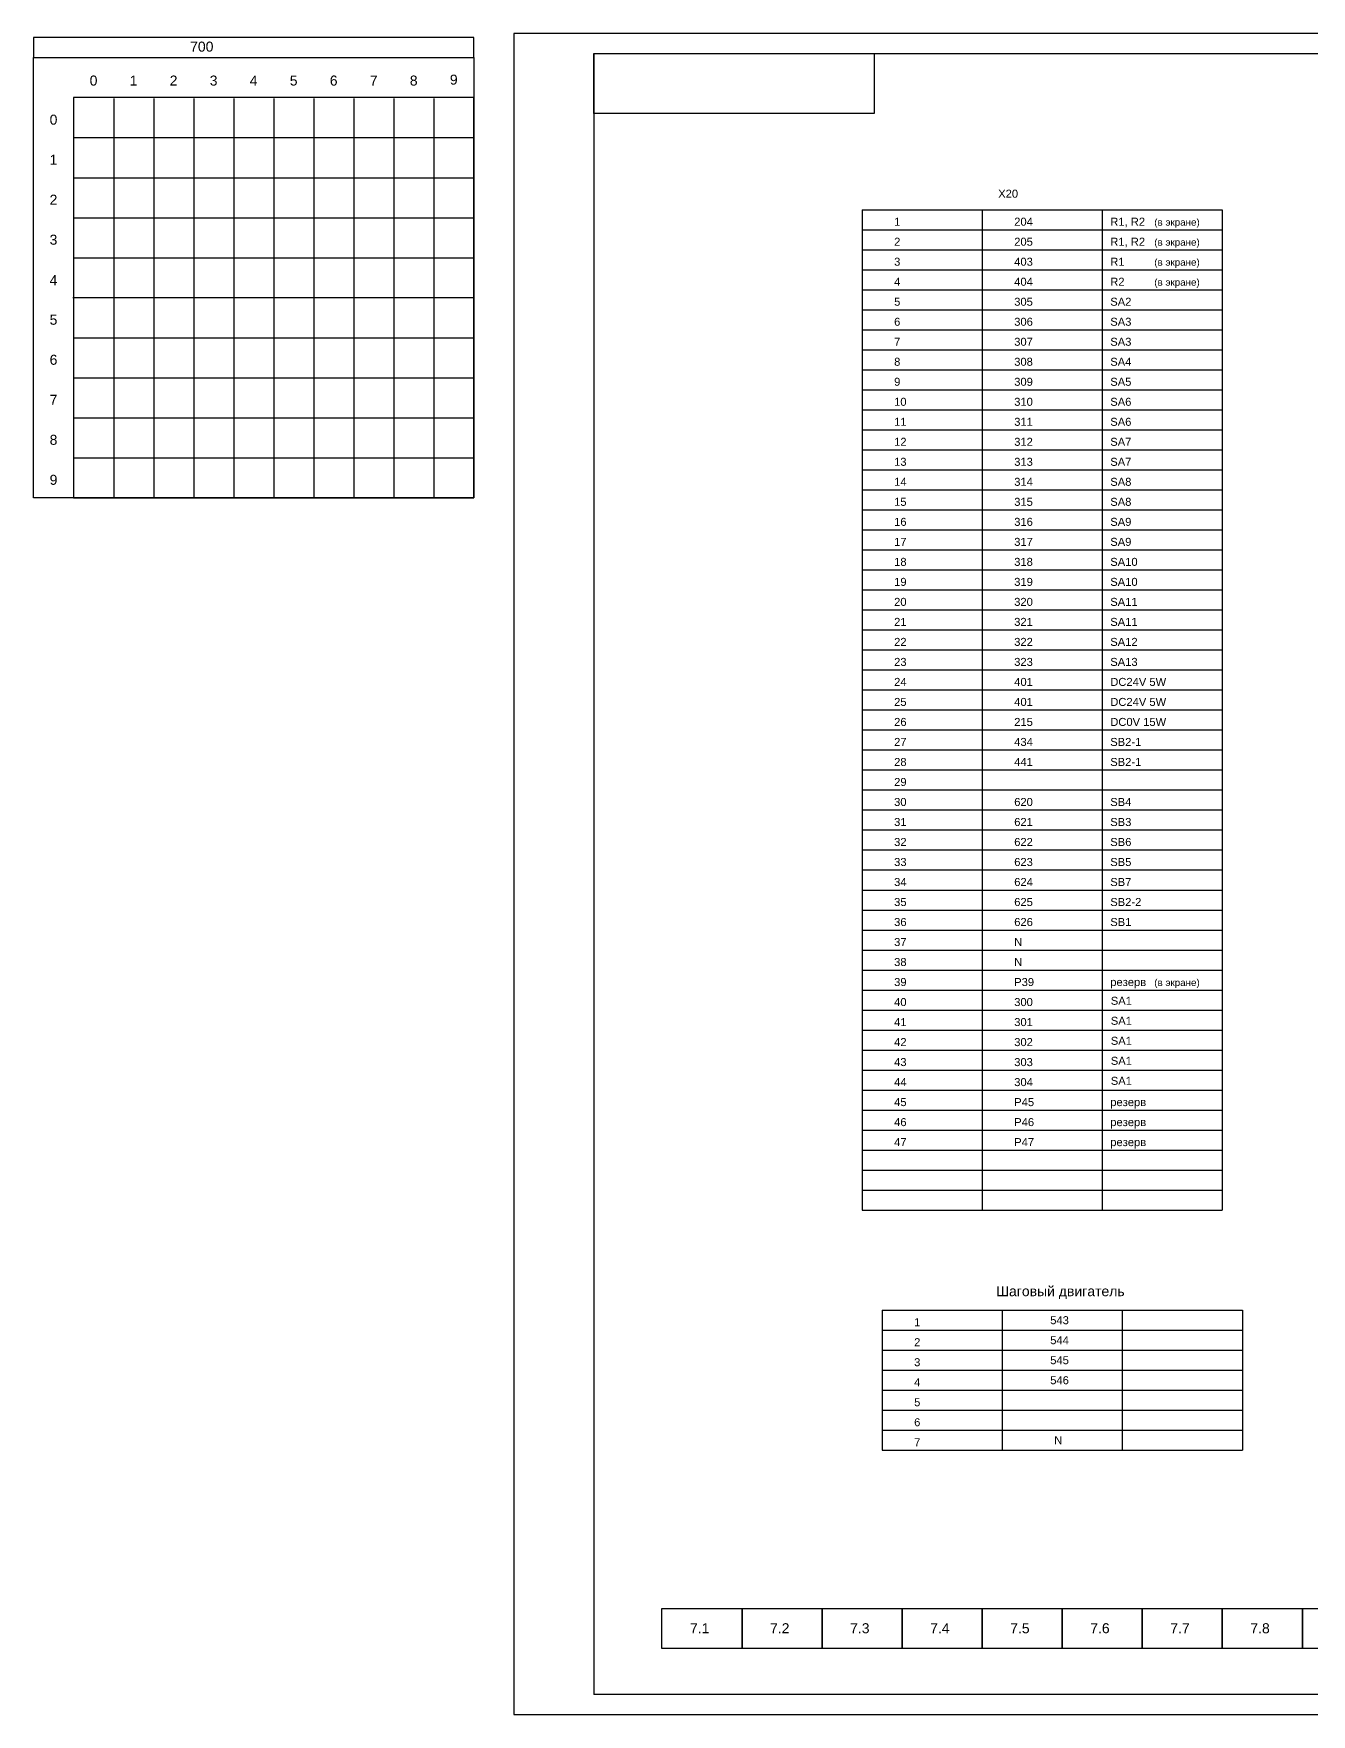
# Model space of a CAD drawing. Header units: millimetres. Extents: x 18058 to 21085, y 38505 to 40700.
# Drawn here: x 18833 to 19152.2, y 38954 to 39374 of the extents above; entities that cross this region are included whole.
import ezdxf

# ---------------------------------------------------------------- set-up
doc = ezdxf.new("R2010")
doc.units = ezdxf.units.MM
for name, color, linetype, lineweight in [('Маркировка', 7, 'Continuous', 25), ('Оформление', 7, 'Continuous', 30), ('Элементы', 7, 'Continuous', 25)]:
    doc.layers.add(name, color=color, linetype=linetype, lineweight=lineweight)
doc.styles.get("Standard").update_dxf_attribs({"font": 'arial.ttf'})

msp = doc.modelspace()

# ---------------------------------------------------------------- linework, layer by layer
at = {"layer": 'Оформление'}
for p, q in [((18973, 39369), (18973, 38959)), ((18973, 39369), (19542, 39369)), ((19542, 38959), (18973, 38959))]:
    msp.add_line(p, q, dxfattribs=at)
msp.add_lwpolyline([(18953, 38954), (19547, 38954), (19547, 39374), (18953, 39374)], close=True, dxfattribs=at)
at = {"layer": 'Элементы'}
for p, q in [((18853, 39357.77), (18853, 39258)), ((18863, 39357.77), (18863, 39258)), ((18873, 39357.77), (18873, 39258)), ((18883, 39357.77), (18883, 39258)), ((18893, 39357.77), (18893, 39258)), ((18903, 39357.77), (18903, 39258)), ((18913, 39357.77), (18913, 39258)), ((18923, 39357.77), (18923, 39258)), ((18933, 39357.77), (18933, 39258)), ((18843, 39348), (18943, 39348)), ((18843, 39338), (18943, 39338)), ((19040, 39330), (19130, 39330)), ((19040, 39330), (19040, 39325)), ((19070, 39330), (19070, 39325)), ((19100, 39330), (19100, 39325)), ((19130, 39330), (19130, 39325)), ((18843, 39328), (18943, 39328)), ((19040, 39325), (19130, 39325)), ((19040, 39325), (19040, 39320)), ((19040, 39325), (19130, 39325)), ((19070, 39325), (19070, 39320)), ((19100, 39325), (19100, 39320)), ((19130, 39325), (19130, 39320)), ((18843, 39318), (18943, 39318)), ((19040, 39320), (19130, 39320)), ((19040, 39320), (19040, 39315)), ((19040, 39320), (19130, 39320)), ((19070, 39320), (19070, 39315)), ((19100, 39320), (19100, 39315)), ((19130, 39320), (19130, 39315)), ((19040, 39315), (19130, 39315)), ((19040, 39315), (19130, 39315)), ((19040, 39315), (19040, 39310)), ((19070, 39315), (19070, 39310)), ((19100, 39315), (19100, 39310)), ((19130, 39315), (19130, 39310)), ((18842.8, 39308.02), (18942.8, 39308.02)), ((19040, 39310), (19130, 39310)), ((19040, 39310), (19040, 39305)), ((19040, 39310), (19130, 39310)), ((19070, 39310), (19070, 39305)), ((19100, 39310), (19100, 39305)), ((19130, 39310), (19130, 39305)), ((19040, 39305), (19130, 39305)), ((19040, 39305), (19040, 39300)), ((19040, 39305), (19130, 39305)), ((19070, 39305), (19070, 39300)), ((19100, 39305), (19100, 39300)), ((19130, 39305), (19130, 39300)), ((19040, 39300), (19130, 39300)), ((19040, 39300), (19130, 39300)), ((19040, 39300), (19040, 39295)), ((19070, 39300), (19070, 39295)), ((19100, 39300), (19100, 39295)), ((19130, 39300), (19130, 39295)), ((18843, 39298), (18943, 39298)), ((19040, 39295), (19130, 39295)), ((19040, 39295), (19040, 39290)), ((19040, 39295), (19130, 39295)), ((19070, 39295), (19070, 39290)), ((19100, 39295), (19100, 39290)), ((19130, 39295), (19130, 39290)), ((18843, 39288), (18943, 39288)), ((19040, 39290), (19130, 39290)), ((19040, 39290), (19040, 39285)), ((19040, 39290), (19130, 39290)), ((19070, 39290), (19070, 39285)), ((19100, 39290), (19100, 39285)), ((19130, 39290), (19130, 39285)), ((19040, 39285), (19130, 39285)), ((19040, 39285), (19130, 39285)), ((19040, 39285), (19040, 39280)), ((19040, 39285), (19130, 39285)), ((19070, 39285), (19070, 39280)), ((19100, 39285), (19100, 39280)), ((19130, 39285), (19130, 39280)), ((19040, 39280), (19130, 39280)), ((19040, 39280), (19130, 39280)), ((19040, 39280), (19040, 39275)), ((19070, 39280), (19070, 39275)), ((19100, 39280), (19100, 39275)), ((19130, 39280), (19130, 39275)), ((18843, 39278), (18943, 39278)), ((19040, 39275), (19130, 39275)), ((19040, 39275), (19040, 39270)), ((19040, 39275), (19130, 39275)), ((19070, 39275), (19070, 39270)), ((19100, 39275), (19100, 39270)), ((19130, 39275), (19130, 39270)), ((19040, 39270), (19130, 39270)), ((19040, 39270), (19040, 39265)), ((19040, 39270), (19130, 39270)), ((19070, 39270), (19070, 39265)), ((19100, 39270), (19100, 39265)), ((19130, 39270), (19130, 39265)), ((18843, 39268), (18943, 39268)), ((19040, 39265), (19130, 39265)), ((19040, 39265), (19130, 39265)), ((19040, 39265), (19040, 39260)), ((19070, 39265), (19070, 39260)), ((19100, 39265), (19100, 39260)), ((19130, 39265), (19130, 39260)), ((19040, 39260), (19130, 39260)), ((19040, 39260), (19040, 39255)), ((19040, 39260), (19130, 39260)), ((19070, 39260), (19070, 39255)), ((19100, 39260), (19100, 39255)), ((19130, 39260), (19130, 39255)), ((19040, 39255), (19130, 39255)), ((19040, 39255), (19040, 39250)), ((19040, 39255), (19130, 39255)), ((19070, 39255), (19070, 39250)), ((19100, 39255), (19100, 39250)), ((19130, 39255), (19130, 39250)), ((19040, 39250), (19130, 39250)), ((19040, 39250), (19130, 39250)), ((19040, 39250), (19040, 39245)), ((19070, 39250), (19070, 39245)), ((19100, 39250), (19100, 39245)), ((19130, 39250), (19130, 39245)), ((19040, 39245), (19130, 39245)), ((19040, 39245), (19040, 39240)), ((19040, 39245), (19130, 39245)), ((19070, 39245), (19070, 39240)), ((19100, 39245), (19100, 39240)), ((19130, 39245), (19130, 39240)), ((19040, 39240), (19130, 39240)), ((19040, 39240), (19040, 39235)), ((19040, 39240), (19130, 39240)), ((19070, 39240), (19070, 39235)), ((19100, 39240), (19100, 39235)), ((19130, 39240), (19130, 39235)), ((19040, 39235), (19130, 39235)), ((19040, 39235), (19130, 39235)), ((19040, 39235), (19040, 39230)), ((19040, 39235), (19130, 39235)), ((19070, 39235), (19070, 39230)), ((19100, 39235), (19100, 39230)), ((19130, 39235), (19130, 39230)), ((19040, 39230), (19130, 39230)), ((19040, 39230), (19130, 39230)), ((19040, 39230), (19040, 39225)), ((19070, 39230), (19070, 39225)), ((19100, 39230), (19100, 39225)), ((19130, 39230), (19130, 39225)), ((19040, 39225), (19130, 39225)), ((19040, 39225), (19040, 39220)), ((19040, 39225), (19130, 39225)), ((19070, 39225), (19070, 39220)), ((19100, 39225), (19100, 39220)), ((19130, 39225), (19130, 39220)), ((19040, 39220), (19130, 39220)), ((19040, 39220), (19040, 39215)), ((19040, 39220), (19130, 39220)), ((19070, 39220), (19070, 39215)), ((19100, 39220), (19100, 39215)), ((19130, 39220), (19130, 39215)), ((19040, 39215), (19130, 39215)), ((19040, 39215), (19130, 39215)), ((19040, 39215), (19040, 39210)), ((19070, 39215), (19070, 39210)), ((19100, 39215), (19100, 39210)), ((19130, 39215), (19130, 39210)), ((19040, 39210), (19130, 39210)), ((19040, 39210), (19040, 39205)), ((19040, 39210), (19130, 39210)), ((19070, 39210), (19070, 39205)), ((19100, 39210), (19100, 39205)), ((19130, 39210), (19130, 39205)), ((19040, 39205), (19130, 39205)), ((19040, 39205), (19040, 39200)), ((19040, 39205), (19130, 39205)), ((19070, 39205), (19070, 39200)), ((19100, 39205), (19100, 39200)), ((19130, 39205), (19130, 39200)), ((19040, 39200), (19130, 39200)), ((19040, 39200), (19130, 39200)), ((19040, 39200), (19040, 39195)), ((19070, 39200), (19070, 39195)), ((19100, 39200), (19100, 39195)), ((19130, 39200), (19130, 39195)), ((19040, 39195), (19130, 39195)), ((19040, 39195), (19040, 39190)), ((19040, 39195), (19130, 39195)), ((19070, 39195), (19070, 39190)), ((19100, 39195), (19100, 39190)), ((19130, 39195), (19130, 39190)), ((19040, 39190), (19130, 39190)), ((19040, 39190), (19040, 39185)), ((19040, 39190), (19130, 39190)), ((19070, 39190), (19070, 39185)), ((19100, 39190), (19100, 39185)), ((19130, 39190), (19130, 39185)), ((19040, 39185), (19130, 39185)), ((19040, 39185), (19130, 39185)), ((19040, 39185), (19040, 39180)), ((19040, 39185), (19130, 39185)), ((19070, 39185), (19070, 39180)), ((19100, 39185), (19100, 39180)), ((19130, 39185), (19130, 39180)), ((19040, 39180), (19130, 39180)), ((19040, 39180), (19130, 39180)), ((19040, 39180), (19040, 39175)), ((19070, 39180), (19070, 39175)), ((19100, 39180), (19100, 39175)), ((19130, 39180), (19130, 39175)), ((19040, 39175), (19130, 39175)), ((19040, 39175), (19040, 39170)), ((19040, 39175), (19130, 39175)), ((19070, 39175), (19070, 39170)), ((19100, 39175), (19100, 39170)), ((19130, 39175), (19130, 39170)), ((19040, 39170), (19130, 39170)), ((19040, 39170), (19040, 39165)), ((19040, 39170), (19130, 39170)), ((19070, 39170), (19070, 39165)), ((19100, 39170), (19100, 39165)), ((19130, 39170), (19130, 39165)), ((19040, 39165), (19130, 39165)), ((19040, 39165), (19130, 39165)), ((19040, 39165), (19040, 39160)), ((19070, 39165), (19070, 39160)), ((19100, 39165), (19100, 39160)), ((19130, 39165), (19130, 39160)), ((19040, 39160), (19130, 39160)), ((19040, 39160), (19040, 39155)), ((19040, 39160), (19130, 39160)), ((19070, 39160), (19070, 39155)), ((19100, 39160), (19100, 39155)), ((19130, 39160), (19130, 39155)), ((19040, 39155), (19130, 39155)), ((19040, 39155), (19040, 39150)), ((19040, 39155), (19130, 39155)), ((19070, 39155), (19070, 39150)), ((19100, 39155), (19100, 39150)), ((19130, 39155), (19130, 39150)), ((19040, 39150), (19130, 39150)), ((19040, 39150), (19130, 39150)), ((19040, 39150), (19040, 39145)), ((19070, 39150), (19070, 39145)), ((19100, 39150), (19100, 39145)), ((19130, 39150), (19130, 39145)), ((19040, 39145), (19130, 39145)), ((19040, 39145), (19040, 39140)), ((19040, 39145), (19130, 39145)), ((19070, 39145), (19070, 39140)), ((19100, 39145), (19100, 39140)), ((19130, 39145), (19130, 39140)), ((19040, 39140), (19130, 39140)), ((19040, 39140), (19040, 39135)), ((19040, 39140), (19130, 39140)), ((19070, 39140), (19070, 39135)), ((19100, 39140), (19100, 39135)), ((19130, 39140), (19130, 39135)), ((19040, 39135), (19130, 39135)), ((19040, 39135), (19130, 39135)), ((19040, 39135), (19040, 39130)), ((19040, 39135), (19130, 39135)), ((19070, 39135), (19070, 39130)), ((19100, 39135), (19100, 39130)), ((19130, 39135), (19130, 39130)), ((19040, 39130), (19130, 39130)), ((19040, 39130), (19130, 39130)), ((19040, 39130), (19040, 39125)), ((19070, 39130), (19070, 39125)), ((19100, 39130), (19100, 39125)), ((19130, 39130), (19130, 39125)), ((19040, 39125), (19130, 39125)), ((19040, 39125), (19040, 39120)), ((19040, 39125), (19130, 39125)), ((19070, 39125), (19070, 39120)), ((19100, 39125), (19100, 39120)), ((19130, 39125), (19130, 39120)), ((19040, 39120), (19130, 39120)), ((19040, 39120), (19040, 39115)), ((19040, 39120), (19130, 39120)), ((19070, 39120), (19070, 39115)), ((19100, 39120), (19100, 39115)), ((19130, 39120), (19130, 39115)), ((19040, 39115), (19130, 39115)), ((19040, 39115), (19130, 39115)), ((19040, 39115), (19040, 39110)), ((19070, 39115), (19070, 39110)), ((19100, 39115), (19100, 39110)), ((19130, 39115), (19130, 39110)), ((19040, 39110), (19130, 39110)), ((19040, 39110), (19040, 39105)), ((19040, 39110), (19130, 39110)), ((19070, 39110), (19070, 39105)), ((19100, 39110), (19100, 39105)), ((19130, 39110), (19130, 39105)), ((19040, 39105), (19130, 39105)), ((19040, 39105), (19040, 39100)), ((19040, 39105), (19130, 39105)), ((19070, 39105), (19070, 39100)), ((19100, 39105), (19100, 39100)), ((19130, 39105), (19130, 39100)), ((19040, 39100), (19130, 39100)), ((19040, 39100), (19130, 39100)), ((19040, 39100), (19040, 39095)), ((19070, 39100), (19070, 39095)), ((19100, 39100), (19100, 39095)), ((19130, 39100), (19130, 39095)), ((19040, 39095), (19130, 39095)), ((19040, 39095), (19040, 39090)), ((19040, 39095), (19130, 39095)), ((19070, 39095), (19070, 39090)), ((19100, 39095), (19100, 39090)), ((19130, 39095), (19130, 39090)), ((19040, 39090), (19130, 39090)), ((19040, 39090), (19040, 39085)), ((19040, 39090), (19130, 39090)), ((19070, 39090), (19070, 39085)), ((19100, 39090), (19100, 39085)), ((19130, 39090), (19130, 39085)), ((19040, 39085), (19130, 39085)), ((19040, 39085), (19130, 39085)), ((19040, 39085), (19040, 39080)), ((19040, 39085), (19130, 39085)), ((19070, 39085), (19070, 39080)), ((19100, 39085), (19100, 39080)), ((19130, 39085), (19130, 39080)), ((19040, 39080), (19130, 39080)), ((19045, 39055), (19135, 39055)), ((19045, 39055), (19045, 39050)), ((19075, 39055), (19075, 39050)), ((19105, 39055), (19105, 39050)), ((19135, 39055), (19135, 39050)), ((19045, 39050), (19135, 39050)), ((19045, 39050), (19045, 39045)), ((19045, 39050), (19135, 39050)), ((19075, 39050), (19075, 39045)), ((19105, 39050), (19105, 39045)), ((19135, 39050), (19135, 39045)), ((19045, 39045), (19135, 39045)), ((19045, 39045), (19045, 39040)), ((19045, 39045), (19135, 39045)), ((19075, 39045), (19075, 39040)), ((19105, 39045), (19105, 39040)), ((19135, 39045), (19135, 39040)), ((19045, 39040), (19135, 39040)), ((19045, 39040), (19135, 39040)), ((19045, 39040), (19045, 39035)), ((19075, 39040), (19075, 39035)), ((19105, 39040), (19105, 39035)), ((19135, 39040), (19135, 39035)), ((19045, 39035), (19135, 39035)), ((19045, 39035), (19045, 39030)), ((19045, 39035), (19135, 39035)), ((19075, 39035), (19075, 39030)), ((19105, 39035), (19105, 39030)), ((19135, 39035), (19135, 39030)), ((19045, 39030), (19135, 39030)), ((19045, 39030), (19045, 39025)), ((19045, 39030), (19135, 39030)), ((19075, 39030), (19075, 39025)), ((19105, 39030), (19105, 39025)), ((19135, 39030), (19135, 39025)), ((19045, 39025), (19135, 39025)), ((19045, 39025), (19135, 39025)), ((19045, 39025), (19045, 39020)), ((19075, 39025), (19075, 39020)), ((19105, 39025), (19105, 39020)), ((19135, 39025), (19135, 39020)), ((19045, 39020), (19135, 39020)), ((19045, 39020), (19135, 39020))]:
    msp.add_line(p, q, dxfattribs=at)
for points in [[(18833, 39368), (18943, 39368), (18943, 39373), (18833, 39373)], [(18833, 39368), (18943, 39368), (18943, 39258), (18833, 39258)], [(18973, 39369), (19043, 39369), (19043, 39354), (18973, 39354)], [(18943, 39358), (18843, 39358), (18843, 39258), (18943, 39258)], [(18990, 38980.5), (19010, 38980.5), (19010, 38970.5), (18990, 38970.5)], [(19010, 38980.5), (19030, 38980.5), (19030, 38970.5), (19010, 38970.5)], [(19030, 38980.5), (19050, 38980.5), (19050, 38970.5), (19030, 38970.5)], [(19050, 38980.5), (19070, 38980.5), (19070, 38970.5), (19050, 38970.5)], [(19070, 38980.5), (19090, 38980.5), (19090, 38970.5), (19070, 38970.5)], [(19090, 38980.5), (19110, 38980.5), (19110, 38970.5), (19090, 38970.5)], [(19110, 38980.5), (19130, 38980.5), (19130, 38970.5), (19110, 38970.5)], [(19130, 38980.5), (19150, 38980.5), (19150, 38970.5), (19130, 38970.5)], [(19150, 38980.5), (19170, 38980.5), (19170, 38970.5), (19150, 38970.5)]]:
    msp.add_lwpolyline(points, close=True, dxfattribs=at)

# ---------------------------------------------------------------- texts
at = {"layer": 'Маркировка'}
for s, height, p in [('700', 2.5, (18872.1, 39369.5)), ('0', 2.5, (18847, 39361.02)), ('1', 2.5, (18857, 39361.02)), ('2', 2.5, (18867, 39361.02)), ('3', 2.5, (18877, 39361.02)), ('4', 2.5, (18887, 39361.02)), ('5', 2.5, (18897, 39361.02)), ('6', 2.5, (18907, 39361.02)), ('7', 2.5, (18917, 39361.02)), ('8', 2.5, (18927, 39361.02)), ('9', 2.5, (18937, 39361.25)), ('0', 2.5, (18837, 39351.25)), ('1', 2.5, (18837, 39341.25)), ('2', 2.5, (18837, 39331.25)), ('X20', 2, (19074, 39333)), ('1', 2, (19048, 39326)), ('204', 2, (19078, 39326)), ('R1, R2', 2, (19102, 39326)), ('(в экране)', 1.75, (19113, 39326)), ('3', 2.5, (18837, 39321.25)), ('2', 2, (19048, 39321)), ('205', 2, (19078, 39321)), ('R1, R2', 2, (19102, 39321)), ('(в экране)', 1.75, (19113, 39321)), ('3', 2, (19048, 39316)), ('403', 2, (19078, 39316)), ('R1', 2, (19102, 39316)), ('(в экране)', 1.75, (19113, 39316)), ('4', 2.5, (18837, 39311.14)), ('4', 2, (19048, 39311)), ('404', 2, (19078, 39311)), ('R2', 2, (19102, 39311)), ('(в экране)', 1.75, (19113, 39311)), ('5', 2, (19048, 39306)), ('305', 2, (19078, 39306)), ('SA2', 2, (19102, 39306)), ('5', 2.5, (18837, 39301.25)), ('6', 2, (19048, 39301)), ('306', 2, (19078, 39301)), ('SA3', 2, (19102, 39301)), ('7', 2, (19048, 39296)), ('307', 2, (19078, 39296)), ('SA3', 2, (19102, 39296)), ('6', 2.5, (18837, 39291.25)), ('8', 2, (19048, 39291)), ('308', 2, (19078, 39291)), ('SA4', 2, (19102, 39291)), ('9', 2, (19048, 39286)), ('309', 2, (19078, 39286)), ('SA5', 2, (19102, 39286)), ('7', 2.5, (18837, 39281.25)), ('10', 2, (19048, 39281)), ('310', 2, (19078, 39281)), ('SA6', 2, (19102, 39281)), ('11', 2, (19048, 39276)), ('311', 2, (19078, 39276)), ('SA6', 2, (19102, 39276)), ('8', 2.5, (18837, 39271.25)), ('12', 2, (19048, 39271)), ('312', 2, (19078, 39271)), ('SA7', 2, (19102, 39271)), ('13', 2, (19048, 39266)), ('313', 2, (19078, 39266)), ('SA7', 2, (19102, 39266)), ('9', 2.5, (18837, 39261.25)), ('14', 2, (19048, 39261)), ('314', 2, (19078, 39261)), ('SA8', 2, (19102, 39261)), ('15', 2, (19048, 39256)), ('315', 2, (19078, 39256)), ('SA8', 2, (19102, 39256)), ('16', 2, (19048, 39251)), ('316', 2, (19078, 39251)), ('SA9', 2, (19102, 39251)), ('17', 2, (19048, 39246)), ('317', 2, (19078, 39246)), ('SA9', 2, (19102, 39246)), ('18', 2, (19048, 39241)), ('318', 2, (19078, 39241)), ('SA10', 2, (19102, 39241)), ('19', 2, (19048, 39236)), ('319', 2, (19078, 39236)), ('SA10', 2, (19102, 39236)), ('20', 2, (19048, 39231)), ('320', 2, (19078, 39231)), ('SA11', 2, (19102, 39231)), ('21', 2, (19048, 39226)), ('321', 2, (19078, 39226)), ('SA11', 2, (19102, 39226)), ('22', 2, (19048, 39221)), ('322', 2, (19078, 39221)), ('SA12', 2, (19102, 39221)), ('23', 2, (19048, 39216)), ('323', 2, (19078, 39216)), ('SA13', 2, (19102, 39216)), ('24', 2, (19048, 39211)), ('401', 2, (19078, 39211)), ('DC24V 5W', 2, (19102, 39211)), ('25', 2, (19048, 39206)), ('401', 2, (19078, 39206)), ('DC24V 5W', 2, (19102, 39206)), ('26', 2, (19048, 39201)), ('215', 2, (19078, 39201)), ('DC0V 15W', 2, (19102, 39201)), ('27', 2, (19048, 39196)), ('434', 2, (19078, 39196)), ('SB2-1', 2, (19102, 39196)), ('28', 2, (19048, 39191)), ('441', 2, (19078, 39191)), ('SB2-1', 2, (19102, 39191)), ('29', 2, (19048, 39186)), ('30', 2, (19048, 39181)), ('620', 2, (19078, 39181)), ('SB4', 2, (19102, 39181)), ('31', 2, (19048, 39176)), ('621', 2, (19078, 39176)), ('SB3', 2, (19102, 39176)), ('32', 2, (19048, 39171)), ('622', 2, (19078, 39171)), ('SB6', 2, (19102, 39171)), ('33', 2, (19048, 39166)), ('623', 2, (19078, 39166)), ('SB5', 2, (19102, 39166)), ('34', 2, (19048, 39161)), ('624', 2, (19078, 39161)), ('SB7', 2, (19102, 39161)), ('35', 2, (19048, 39156)), ('625', 2, (19078, 39156)), ('SB2-2', 2, (19102, 39156)), ('36', 2, (19048, 39151)), ('626', 2, (19078, 39151)), ('SB1', 2, (19102, 39151)), ('37', 2, (19048, 39146)), ('N', 2, (19078, 39146)), ('38', 2, (19048, 39141)), ('N', 2, (19078, 39141)), ('39', 2, (19048, 39136)), ('Р39', 2, (19078, 39136)), ('резерв', 2, (19102, 39136)), ('(в экране)', 1.75, (19113, 39136)), ('40', 2, (19048, 39131)), ('300', 2, (19078, 39131)), ('SA1', 2, (19102.13, 39131.32)), ('41', 2, (19048, 39126)), ('301', 2, (19078, 39126)), ('SA1', 2, (19102.13, 39126.32)), ('42', 2, (19048, 39121)), ('302', 2, (19078, 39121)), ('SA1', 2, (19102.13, 39121.32)), ('43', 2, (19048, 39116)), ('303', 2, (19078, 39116)), ('SA1', 2, (19102.13, 39116.32)), ('44', 2, (19048, 39111)), ('304', 2, (19078, 39111)), ('SA1', 2, (19102.13, 39111.32)), ('45', 2, (19048, 39106)), ('Р45', 2, (19078, 39106)), ('резерв', 2, (19102, 39106)), ('46', 2, (19048, 39101)), ('Р46', 2, (19078, 39101)), ('резерв', 2, (19102, 39101)), ('47', 2, (19048, 39096)), ('Р47', 2, (19078, 39096)), ('резерв', 2, (19102, 39096)), ('Шаговый двигатель', 2.5, (19073.5, 39058.5)), ('1', 2, (19053, 39051)), ('543', 2, (19087, 39051.5)), ('2', 2, (19053, 39046)), ('544', 2, (19087, 39046.5)), ('545', 2, (19087, 39041.5)), ('3', 2, (19053, 39041)), ('4', 2, (19053, 39036)), ('546', 2, (19087, 39036.5)), ('5', 2, (19053, 39031)), ('6', 2, (19053, 39026)), ('7', 2, (19053, 39021)), ('N', 2, (19088, 39021.5)), ('7.1', 2.5, (18997, 38974.28)), ('7.2', 2.5, (19017, 38974.28)), ('7.3', 2.5, (19037, 38974.28)), ('7.4', 2.5, (19057, 38974.28)), ('7.5', 2.5, (19077, 38974.28)), ('7.6', 2.5, (19097, 38974.28)), ('7.7', 2.5, (19117, 38974.28)), ('7.8', 2.5, (19137, 38974.28))]:
    msp.add_text(s, height=height, dxfattribs=at).set_placement(p)

doc.saveas('drawing.dxf')
